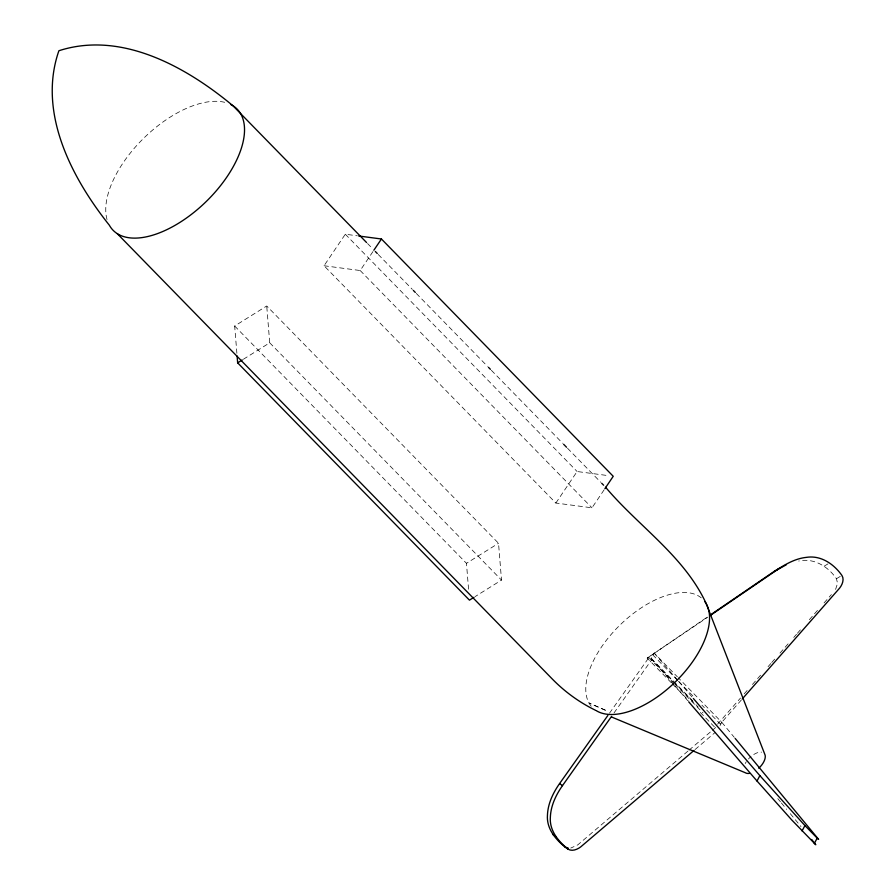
<?xml version="1.0" encoding="UTF-8"?>
<svg xmlns="http://www.w3.org/2000/svg" width="895" height="895" viewBox="0 0 895 895"><rect width="100%" height="100%" fill="white"/><g stroke="black" fill="none" stroke-linecap="round" stroke-linejoin="round"><path stroke-width="0.67" stroke-dasharray="4.47 3.36" d="M835.583 589.425L837.563 583.294L836.445 578.729C828.166 566.49 813.768 557.663 798.72 561.031M674.103 684.888L651.325 658.474L654.189 653.104L677.37 676.833M720.072 725.532L721.784 722.31L678.332 677.817M604.125 489.8L591.975 507.823L555.851 503.046L324.046 265.748L345.313 234.221L357.351 235.81M324.046 265.748L360.182 270.525L373.081 251.383M555.851 503.046L577.107 471.52L609.226 475.76M609.484 713.192L648.92 657.556L651.828 659.581L673.074 681.341M614.004 712.957L651.828 659.581M717.566 724.156L740.512 698.033M744.181 693.849L748.779 688.624M752.449 684.451L760.705 675.043M768.055 666.685L770.808 663.542M771.725 662.501L776.312 657.277M779.981 653.093L790.084 641.603M793.753 637.419L796.505 634.287M797.423 633.246L802.009 628.021M809.36 619.664L817.616 610.256M824.049 602.939L831.388 594.582M741.384 699.946L720.274 723.988L701.926 705.193M687.931 751.106L577.778 844.88L570.775 848.057M688.993 750.2L711.234 731.271M712.286 730.365L716.526 726.762M695.079 749.529L715.194 732.401M671.351 682.795L647.208 658.082L708.113 616.51M647.208 658.082L707.833 617.125M236.884 353.29L234.669 326.015L266.732 305.978L498.526 543.276L501.513 580.094L475.178 596.562M243.384 359.264L269.719 342.796L266.732 305.978M468.566 589.223L466.463 563.313L498.526 543.276M824.172 566.177L829.643 562.877M836.445 578.729L841.904 575.429M367.521 243.507L372.398 248.497M378.249 254.493L412.382 289.432M416.287 293.426L487.473 366.312M491.377 370.306L562.631 443.249M567.508 448.238L600.702 482.215M345.313 234.221L577.107 471.52M360.182 270.525L591.975 507.823M652.668 654.771L677.784 680.48M678.746 681.475L694.196 697.294M651.325 658.474L693.815 701.982M674.047 682.326L698.189 707.039M648.92 657.556L674.036 683.254M674.998 684.25L703 712.912M672.313 683.791L688.736 700.595M700.326 712.454L714.814 727.288M269.719 342.796L501.513 580.094M234.669 326.015L466.463 563.313M654.189 653.104L677.873 680.569M678.79 681.621L692.45 697.474M675.02 685.939L687.774 700.729M721.784 722.31L734.28 737.357M777.8 798.631L780.474 801.853M781.369 802.927L786.716 809.382M790.285 813.678L800.991 826.577M591.215 706.256A77.339 39.682 -44.3 0 1 619.575 625.448A77.339 39.682 -44.3 0 1 701.356 597.927M107.042 219.543A86.703 44.481 -44.3 0 1 143.29 138.635A86.703 44.481 -44.3 0 1 225.395 102.489M745.199 763.569A13.548 6.947 -44.3 0 1 746.318 761.701M748.455 758.994A13.548 6.947 -44.3 0 1 750.994 756.532M753.769 754.496A13.548 6.947 -44.3 0 1 761.623 752.147M605.445 710.25L589.011 703L605.445 710.25"/><path stroke-width="1.34" d="M811.698 839.476L815.781 844.757L791.784 819.999L757.013 781.011L759.877 775.641L693.368 698.525M802.065 830.952L804.929 825.57L759.877 775.641M814.327 843.504L817.191 838.123L804.929 825.57M607.873 715.463L559.576 783.584C553.054 792.892 547.874 803.665 547.449 815.2C546.442 828.423 555.314 839.152 565.014 847.006L568.392 848.214M611.587 716.358L562.485 785.62C555.963 794.928 550.783 805.701 550.358 817.236C549.351 830.459 558.223 841.188 567.911 849.042C571.838 851.738 577.275 849.545 580.687 846.916L694.017 750.435M373.841 250.253L381.438 238.999L613.232 476.297L604.886 488.681M742.302 698.905L839.599 588.138C842.273 584.771 844.511 579.389 841.904 575.429C833.86 563.984 820.86 555.045 806.361 557.372C794.189 558.637 783.707 565.416 773.616 571.793L710.417 614.943M710.127 615.559L779.075 568.493M773.616 571.793L786.358 564.734M474.037 597.278L469.45 600.142L237.656 362.844L242.232 359.98M358.694 235.989L381.438 238.999M611.923 717.141L745.412 772.777A13.548 6.947 -44.3 0 0 749.618 773.336M595.477 710.261C579.49 702.452 564.879 691.869 552.428 679.148L117.312 233.707M559.576 783.584L562.485 785.62M552.741 834.442L555.65 836.478M565.014 847.006L567.911 849.042M817.191 838.123L818.634 839.376L735.164 738.431M366.547 242.511L232.935 105.733C186.07 66.767 121.306 30.575 58.902 50.735C37.411 112.311 71.522 177.769 109.358 225.238A86.703 44.481 -44.3 0 0 207.394 200.368A86.703 44.481 -44.3 0 0 230.63 104.435M375.329 251.495L377.276 253.486M413.356 290.428L415.314 292.43M488.457 367.308L490.404 369.299M563.604 444.244L566.535 447.243M601.675 483.222L603.633 485.213M605.579 487.216C638.191 526.07 684.216 556.052 706.065 603.319M688.68 701.792L757.013 781.011M706.334 603.946L764.722 754.105A13.548 6.947 -44.3 0 1 758.77 768.257M237.097 356.02L237.656 362.844M704.924 601.731A77.339 39.682 -44.3 0 1 676.654 680.614A77.339 39.682 -44.3 0 1 596.104 710.552"/></g></svg>
